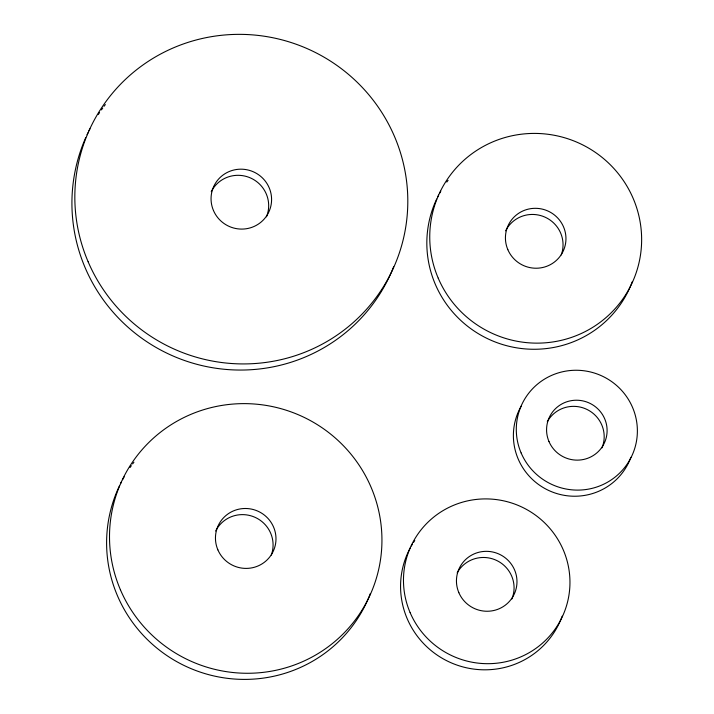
<?xml version="1.0" encoding="UTF-8"?>
<svg xmlns="http://www.w3.org/2000/svg" width="714" height="714" viewBox="0 0 714 714"><rect width="100%" height="100%" fill="white"/><g stroke="black" fill="none" stroke-linecap="round" stroke-linejoin="round"><path stroke-width="1.07" d="M630.881 457.326A60.717 59.744 25.4 0 1 548.7 490.464A60.717 59.744 25.4 0 1 521.202 406.204M547.29 421.742A30.363 29.872 25.4 0 1 586.792 409.354A30.363 29.872 25.4 0 1 602 447.856M562.177 616.182A83.493 82.146 25.4 0 1 450.186 662.378A83.493 82.146 25.4 0 1 410.264 547.915M411.309 546.031A83.493 82.146 25.4 0 1 412.415 544.166M413.567 542.337A83.493 82.146 25.4 0 1 414.763 540.543M457.174 572.86A30.363 29.872 25.4 0 1 496.676 560.472A30.363 29.872 25.4 0 1 511.884 598.975M505.619 230.836A30.363 29.872 25.4 0 1 544.612 216.976A30.363 29.872 25.4 0 1 561.258 254.916M632.238 281.771A106.261 104.547 25.4 0 1 492.169 340.748A106.261 104.547 25.4 0 1 436.7 199.019M437.655 197.046A106.261 104.547 25.4 0 1 438.655 195.092M439.699 193.155A106.261 104.547 25.4 0 1 440.788 191.236M446.794 182.07A106.261 104.547 25.4 0 1 448.097 180.33M215.655 531.011A30.363 29.872 25.4 0 1 254.648 517.15A30.363 29.872 25.4 0 1 271.293 555.09M370.37 593.486A136.624 134.419 25.4 0 1 189.862 668.125A136.624 134.419 25.4 0 1 119.568 485.627M120.532 483.646A136.624 134.419 25.4 0 1 121.532 481.682M122.567 479.728A136.624 134.419 25.4 0 1 124.182 476.836M130.073 467.5A136.624 134.419 25.4 0 1 131.34 465.706M132.625 463.939A136.624 134.419 25.4 0 1 133.937 462.199M393.655 266.733A166.978 164.291 25.4 0 1 175.171 356.902A166.978 164.291 25.4 0 1 85.689 137.748M87.054 134.741A166.978 164.291 25.4 0 1 88 132.75M88.973 130.769A166.978 164.291 25.4 0 1 89.973 128.797M98.345 114.445A166.978 164.291 25.4 0 1 99.567 112.598M101.45 109.876A166.978 164.291 25.4 0 1 102.727 108.091M104.021 106.324A166.978 164.291 25.4 0 1 105.342 104.583M211.246 191.7A30.363 29.872 25.4 0 1 250.757 178.072A30.363 29.872 25.4 0 1 266.483 216.815M548.986 441.564A30.363 29.872 25.4 0 0 601.027 448.49A30.363 29.872 25.4 0 0 580.491 400.483A30.363 29.872 25.4 0 0 548.986 441.564M521.131 452.953A60.717 59.744 25.4 0 0 625.223 466.795A60.717 59.744 25.4 0 0 584.15 370.789A60.717 59.744 25.4 0 0 521.131 452.953M458.861 592.682A30.363 29.872 25.4 0 0 510.912 599.599A30.363 29.872 25.4 0 0 490.375 551.601A30.363 29.872 25.4 0 0 458.861 592.682M410.122 612.612A83.493 82.146 25.4 0 0 553.252 631.64A83.493 82.146 25.4 0 0 496.774 499.639A83.493 82.146 25.4 0 0 410.122 612.612M438.209 278.13A106.261 104.547 25.4 0 0 620.368 302.352A106.261 104.547 25.4 0 0 548.495 134.348A106.261 104.547 25.4 0 0 438.209 278.13M507.841 249.659A30.363 29.872 25.4 0 0 559.883 256.585A30.363 29.872 25.4 0 0 539.347 208.577A30.363 29.872 25.4 0 0 507.841 249.659M120.389 589.693A136.624 134.419 25.4 0 0 354.599 620.832A136.624 134.419 25.4 0 0 262.19 404.829A136.624 134.419 25.4 0 0 120.389 589.693M217.868 549.834A30.363 29.872 25.4 0 0 269.919 556.75A30.363 29.872 25.4 0 0 249.382 508.752A30.363 29.872 25.4 0 0 217.868 549.834M88.134 261.77A166.978 164.291 25.4 0 0 374.386 299.826A166.978 164.291 25.4 0 0 261.44 35.825A166.978 164.291 25.4 0 0 88.134 261.77M213.468 210.523A30.363 29.872 25.4 0 0 265.51 217.449A30.363 29.872 25.4 0 0 244.973 169.441A30.363 29.872 25.4 0 0 213.468 210.523"/></g></svg>
